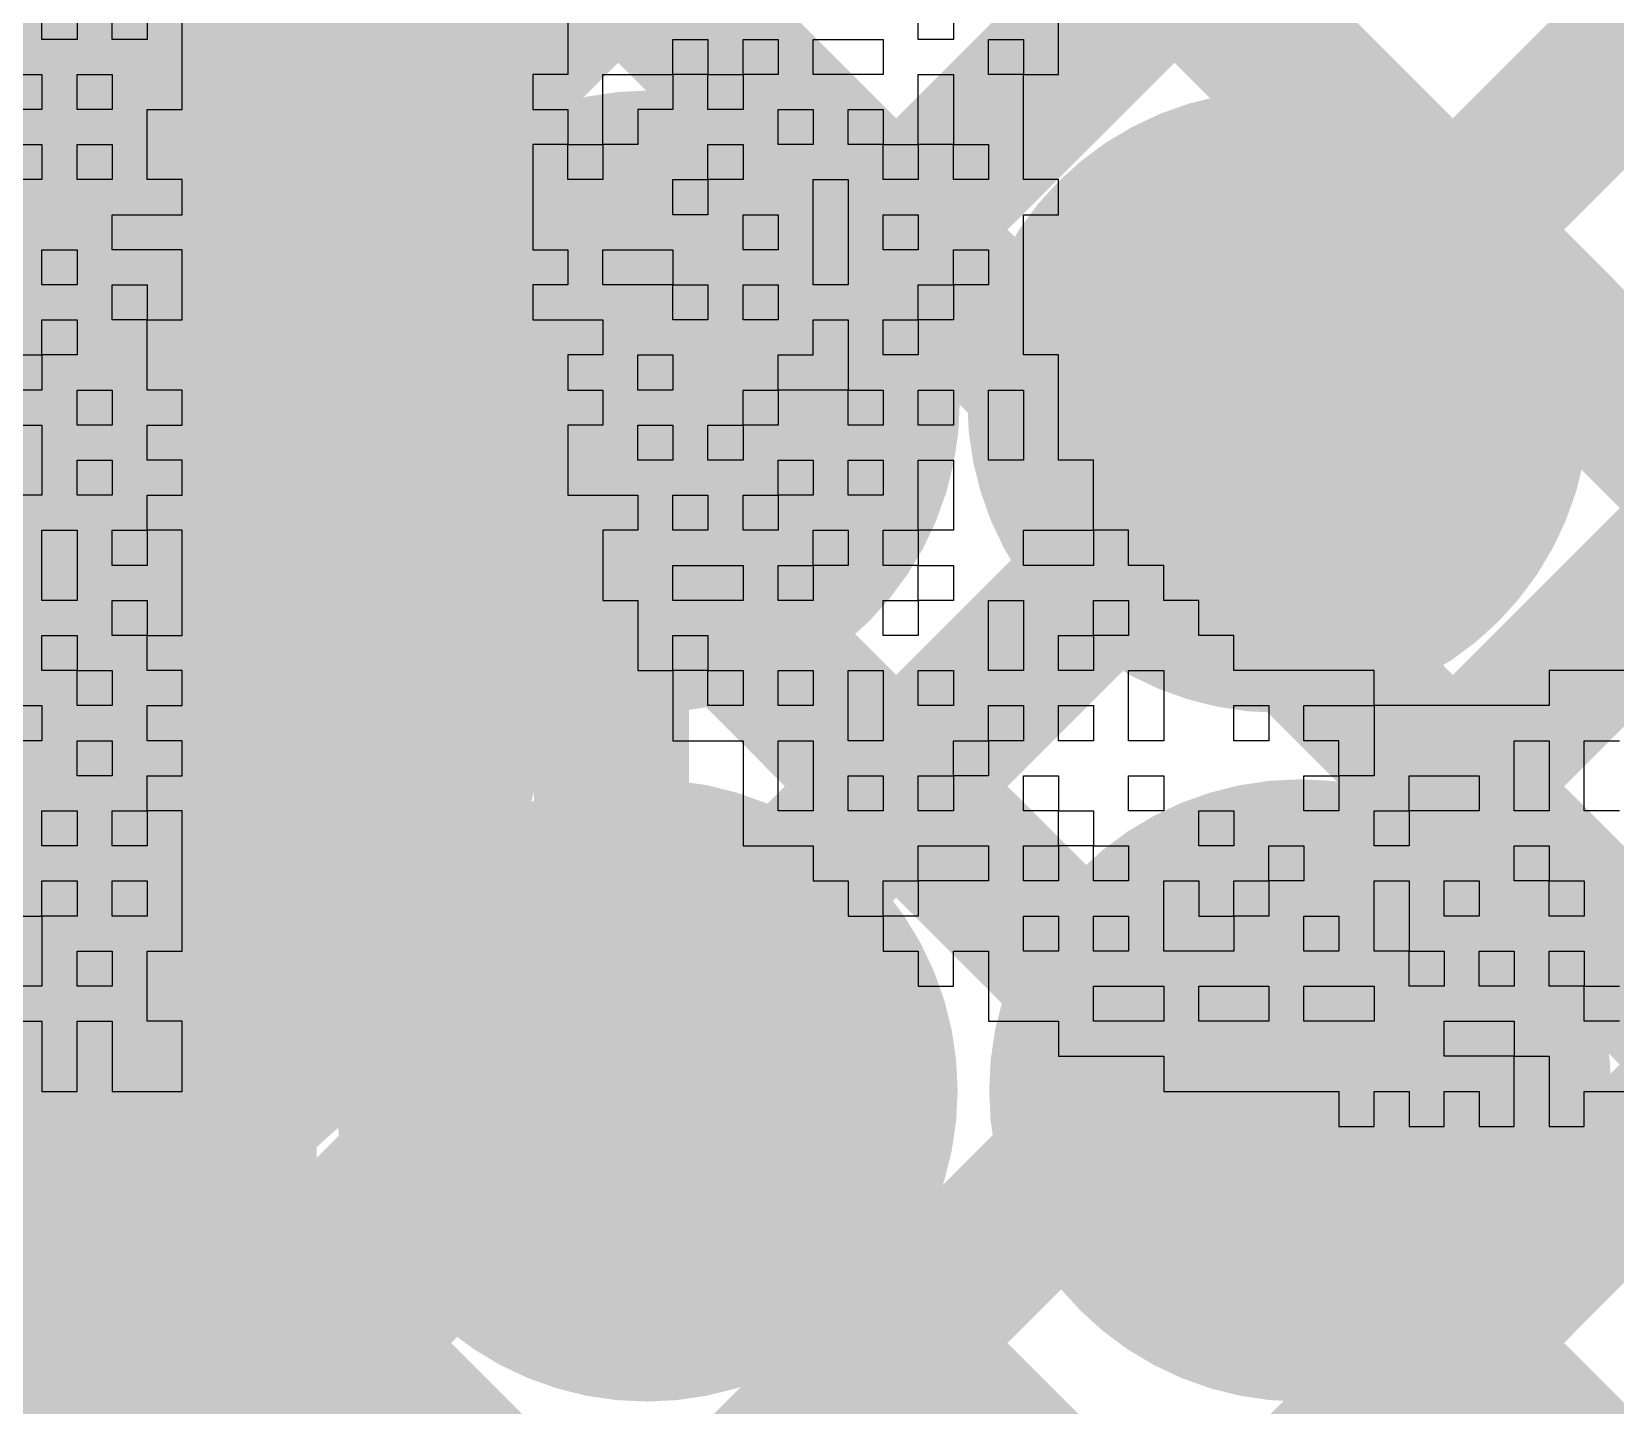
# Model space of a CAD drawing. Header units: millimetres. Extents: x 3.06 to 5.82, y 1.29 to 3.84.
# Drawn here: x 4.7785 to 4.859, y 2.302 to 2.3718 of the extents above; entities that cross this region are included whole.
import ezdxf

# ---------------------------------------------------------------- set-up
doc = ezdxf.new("R2010")
doc.units = ezdxf.units.MM
doc.header["$MEASUREMENT"] = 0
for name, color, linetype in [('BottomLayer', 5, 'Continuous'), ('BottomOverlay', 54, 'Continuous'), ('BottomSolder', 6, 'Continuous'), ('MultiLayer', 9, 'Continuous'), ('TopLayer', 1, 'Continuous'), ('TopOverlay', 2, 'Continuous'), ('TopPaste', 8, 'Continuous'), ('TopSolder', 216, 'Continuous'), ('ViaHoleLayer', 16, 'Continuous')]:
    doc.layers.add(name, color=color, linetype=linetype)

# ---------------------------------------------------------------- blocks, each defined once
blk = doc.blocks.new('TEST_POINT_93')
at = {"layer": 'TopLayer', "const_width": 0.03}
blk.add_lwpolyline([(-0.015, 0, 1), (0.015, 0, 1)], format="xyb", close=True, dxfattribs=at)
at = {"layer": 'TopOverlay', "const_width": 0.007874}
for points in [[(0.017, 0.037), (0.037, 0.017)], [(0.037, -0.017), (0.037, 0.017)], [(0.017, -0.037), (0.037, -0.017)], [(-0.017, -0.037), (0.017, -0.037)], [(-0.017, -0.037), (0.017, -0.037)]]:
    blk.add_lwpolyline(points, dxfattribs=at)
at = {"layer": 'TopOverlay', "const_width": 0.003937}
for points in [[(0.035032, 0.017, 1), (0.038969, 0.017, 1)], [(0.035032, 0.017, 1), (0.038969, 0.017, 1)], [(0.035032, -0.017, 1), (0.038969, -0.017, 1)], [(0.035032, -0.017, 1), (0.038969, -0.017, 1)], [(0.015031, -0.037, 1), (0.018968, -0.037, 1)], [(0.015031, -0.037, 1), (0.018968, -0.037, 1)], [(0.015031, -0.037, 1), (0.018968, -0.037, 1)]]:
    blk.add_lwpolyline(points, format="xyb", close=True, dxfattribs=at)
at = {"layer": 'TopPaste', "const_width": 0.03}
blk.add_lwpolyline([(-0.015, 0, 1), (0.015, 0, 1)], format="xyb", close=True, dxfattribs=at)
at = {"layer": 'TopSolder', "const_width": 0.034}
blk.add_lwpolyline([(-0.017, 0, 1), (0.017, 0, 1)], format="xyb", close=True, dxfattribs=at)

msp = doc.modelspace()

# ---------------------------------------------------------------- linework, layer by layer
at = {"layer": 'BottomLayer', "const_width": 0.008}
for points in [[(4.789, 2.356552), (5.248, 2.815552)], [(4.789, 2.328268), (5.248, 2.787268)], [(4.789, 2.299983), (5.271403, 2.782386)], [(4.789, 2.271699), (5.263434, 2.746133)], [(4.789, 2.243415), (5.27927, 2.733685)], [(4.789, 2.071), (4.789, 2.726)], [(4.789, 2.423489), (5.224489, 1.988)], [(4.789, 2.395205), (5.210205, 1.974)], [(4.789, 2.366921), (5.187836, 1.968085)], [(4.789, 2.338639), (5.175313, 1.952326)], [(4.789, 2.310355), (5.199879, 1.899476)]]:
    msp.add_lwpolyline(points, dxfattribs=at)
at = {"layer": 'BottomLayer'}
for points, const_width in [([(4.787, 2.366921, 1), (4.791, 2.366921, 1)], 0.004), ([(4.803983, 2.353, 1), (4.815794, 2.353, 1)], 0.011811), ([(4.835983, 2.353, 1), (4.847794, 2.353, 1)], 0.011811), ([(4.787, 2.356552, 1), (4.791, 2.356552, 1)], 0.004), ([(4.787, 2.338639, 1), (4.791, 2.338639, 1)], 0.004), ([(4.787, 2.328268, 1), (4.791, 2.328268, 1)], 0.004), ([(4.803872, 2.318, 1), (4.815683, 2.318, 1)], 0.011811), ([(4.837095, 2.318, 1), (4.848905, 2.318, 1)], 0.011811), ([(4.787, 2.310355, 1), (4.791, 2.310355, 1)], 0.004), ([(4.787, 2.299983, 1), (4.791, 2.299983, 1)], 0.004)]:
    msp.add_lwpolyline(points, format="xyb", close=True, dxfattribs=dict(at, const_width=const_width))
at = {"layer": 'BottomOverlay'}
for p, q in [((4.779045, 2.371405), (4.779045, 2.373186)), ((4.780827, 2.373186), (4.780827, 2.371405)), ((4.782608, 2.371405), (4.782608, 2.373186)), ((4.78439, 2.373186), (4.78439, 2.371405)), ((4.786172, 2.371405), (4.786172, 2.373186)), ((4.805771, 2.373186), (4.805771, 2.371405)), ((4.823588, 2.371405), (4.823588, 2.373186)), ((4.82537, 2.373186), (4.82537, 2.371405)), ((4.830715, 2.371405), (4.830715, 2.373186)), ((4.780827, 2.371405), (4.779045, 2.371405)), ((4.78439, 2.371405), (4.782608, 2.371405)), ((4.786172, 2.369623), (4.786172, 2.371405)), ((4.805771, 2.371405), (4.805771, 2.369623)), ((4.811116, 2.369623), (4.811116, 2.371405)), ((4.811116, 2.371405), (4.812898, 2.371405)), ((4.812898, 2.371405), (4.812898, 2.369623)), ((4.81468, 2.369623), (4.81468, 2.371405)), ((4.81468, 2.371405), (4.816461, 2.371405)), ((4.816461, 2.371405), (4.816461, 2.369623)), ((4.818243, 2.369623), (4.818243, 2.371405)), ((4.818243, 2.371405), (4.821807, 2.371405)), ((4.821807, 2.371405), (4.821807, 2.369623)), ((4.82537, 2.371405), (4.823588, 2.371405)), ((4.827152, 2.369623), (4.827152, 2.371405)), ((4.827152, 2.371405), (4.828933, 2.371405)), ((4.828933, 2.371405), (4.828933, 2.369623)), ((4.830715, 2.369623), (4.830715, 2.371405)), ((4.775482, 2.369623), (4.779045, 2.369623)), ((4.779045, 2.369623), (4.779045, 2.367841)), ((4.780827, 2.367841), (4.780827, 2.369623)), ((4.780827, 2.369623), (4.782608, 2.369623)), ((4.782608, 2.369623), (4.782608, 2.367841)), ((4.786172, 2.367841), (4.786172, 2.369623)), ((4.805771, 2.369623), (4.803989, 2.369623)), ((4.803989, 2.369623), (4.803989, 2.367841)), ((4.807553, 2.367841), (4.807553, 2.369623)), ((4.807553, 2.369623), (4.811116, 2.369623)), ((4.812898, 2.369623), (4.811116, 2.369623)), ((4.811116, 2.369623), (4.811116, 2.367841)), ((4.812898, 2.367841), (4.812898, 2.369623)), ((4.812898, 2.369623), (4.81468, 2.369623)), ((4.816461, 2.369623), (4.81468, 2.369623)), ((4.81468, 2.369623), (4.81468, 2.367841)), ((4.821807, 2.369623), (4.818243, 2.369623)), ((4.823588, 2.367841), (4.823588, 2.369623)), ((4.823588, 2.369623), (4.82537, 2.369623)), ((4.82537, 2.369623), (4.82537, 2.367841)), ((4.828933, 2.369623), (4.827152, 2.369623)), ((4.828933, 2.367841), (4.828933, 2.369623)), ((4.828933, 2.369623), (4.830715, 2.369623)), ((4.779045, 2.367841), (4.775482, 2.367841)), ((4.782608, 2.367841), (4.780827, 2.367841)), ((4.78439, 2.366059), (4.78439, 2.367841)), ((4.78439, 2.367841), (4.786172, 2.367841)), ((4.803989, 2.367841), (4.805771, 2.367841)), ((4.805771, 2.367841), (4.805771, 2.366059)), ((4.807553, 2.366059), (4.807553, 2.367841)), ((4.811116, 2.367841), (4.809334, 2.367841)), ((4.809334, 2.367841), (4.809334, 2.366059)), ((4.81468, 2.367841), (4.812898, 2.367841)), ((4.816461, 2.366059), (4.816461, 2.367841)), ((4.816461, 2.367841), (4.818243, 2.367841)), ((4.818243, 2.367841), (4.818243, 2.366059)), ((4.820025, 2.366059), (4.820025, 2.367841)), ((4.820025, 2.367841), (4.821807, 2.367841)), ((4.821807, 2.367841), (4.821807, 2.366059)), ((4.823588, 2.366059), (4.823588, 2.367841)), ((4.82537, 2.367841), (4.82537, 2.366059)), ((4.828933, 2.366059), (4.828933, 2.367841)), ((4.775482, 2.366059), (4.779045, 2.366059)), ((4.779045, 2.366059), (4.779045, 2.364278)), ((4.780827, 2.364278), (4.780827, 2.366059)), ((4.780827, 2.366059), (4.782608, 2.366059)), ((4.782608, 2.366059), (4.782608, 2.364278)), ((4.78439, 2.364278), (4.78439, 2.366059)), ((4.805771, 2.366059), (4.803989, 2.366059)), ((4.803989, 2.366059), (4.803989, 2.364278)), ((4.805771, 2.364278), (4.805771, 2.366059)), ((4.805771, 2.366059), (4.807553, 2.366059)), ((4.809334, 2.366059), (4.807553, 2.366059)), ((4.807553, 2.366059), (4.807553, 2.364278)), ((4.812898, 2.364278), (4.812898, 2.366059)), ((4.812898, 2.366059), (4.81468, 2.366059)), ((4.81468, 2.366059), (4.81468, 2.364278)), ((4.818243, 2.366059), (4.816461, 2.366059)), ((4.821807, 2.366059), (4.820025, 2.366059)), ((4.821807, 2.364278), (4.821807, 2.366059)), ((4.821807, 2.366059), (4.823588, 2.366059)), ((4.82537, 2.366059), (4.823588, 2.366059)), ((4.823588, 2.366059), (4.823588, 2.364278)), ((4.82537, 2.364278), (4.82537, 2.366059)), ((4.82537, 2.366059), (4.827152, 2.366059)), ((4.827152, 2.366059), (4.827152, 2.364278)), ((4.828933, 2.364278), (4.828933, 2.366059)), ((4.779045, 2.364278), (4.775482, 2.364278)), ((4.782608, 2.364278), (4.780827, 2.364278)), ((4.786172, 2.364278), (4.78439, 2.364278)), ((4.786172, 2.362496), (4.786172, 2.364278)), ((4.803989, 2.364278), (4.803989, 2.362496)), ((4.807553, 2.364278), (4.805771, 2.364278)), ((4.811116, 2.362496), (4.811116, 2.364278)), ((4.811116, 2.364278), (4.812898, 2.364278)), ((4.81468, 2.364278), (4.812898, 2.364278)), ((4.812898, 2.364278), (4.812898, 2.362496)), ((4.818243, 2.362496), (4.818243, 2.364278)), ((4.818243, 2.364278), (4.820025, 2.364278)), ((4.820025, 2.364278), (4.820025, 2.362496)), ((4.823588, 2.364278), (4.821807, 2.364278)), ((4.827152, 2.364278), (4.82537, 2.364278)), ((4.830715, 2.364278), (4.828933, 2.364278)), ((4.830715, 2.362496), (4.830715, 2.364278)), ((4.782608, 2.360714), (4.782608, 2.362496)), ((4.782608, 2.362496), (4.786172, 2.362496)), ((4.803989, 2.362496), (4.803989, 2.360714)), ((4.812898, 2.362496), (4.811116, 2.362496)), ((4.81468, 2.360714), (4.81468, 2.362496)), ((4.81468, 2.362496), (4.816461, 2.362496)), ((4.816461, 2.362496), (4.816461, 2.360714)), ((4.818243, 2.360714), (4.818243, 2.362496)), ((4.820025, 2.362496), (4.820025, 2.360714)), ((4.821807, 2.360714), (4.821807, 2.362496)), ((4.821807, 2.362496), (4.823588, 2.362496)), ((4.823588, 2.362496), (4.823588, 2.360714)), ((4.828933, 2.360714), (4.828933, 2.362496)), ((4.828933, 2.362496), (4.830715, 2.362496)), ((4.779045, 2.358932), (4.779045, 2.360714)), ((4.779045, 2.360714), (4.780827, 2.360714)), ((4.780827, 2.360714), (4.780827, 2.358932)), ((4.786172, 2.360714), (4.782608, 2.360714)), ((4.786172, 2.358932), (4.786172, 2.360714)), ((4.803989, 2.360714), (4.805771, 2.360714)), ((4.805771, 2.360714), (4.805771, 2.358932)), ((4.807553, 2.358932), (4.807553, 2.360714)), ((4.807553, 2.360714), (4.811116, 2.360714)), ((4.811116, 2.360714), (4.811116, 2.358932)), ((4.816461, 2.360714), (4.81468, 2.360714)), ((4.818243, 2.358932), (4.818243, 2.360714)), ((4.820025, 2.360714), (4.820025, 2.358932)), ((4.823588, 2.360714), (4.821807, 2.360714)), ((4.82537, 2.358932), (4.82537, 2.360714)), ((4.82537, 2.360714), (4.827152, 2.360714)), ((4.827152, 2.360714), (4.827152, 2.358932)), ((4.828933, 2.358932), (4.828933, 2.360714)), ((4.780827, 2.358932), (4.779045, 2.358932)), ((4.782608, 2.357151), (4.782608, 2.358932)), ((4.782608, 2.358932), (4.78439, 2.358932)), ((4.78439, 2.358932), (4.78439, 2.357151)), ((4.786172, 2.357151), (4.786172, 2.358932)), ((4.805771, 2.358932), (4.803989, 2.358932)), ((4.803989, 2.358932), (4.803989, 2.357151)), ((4.811116, 2.358932), (4.807553, 2.358932)), ((4.811116, 2.357151), (4.811116, 2.358932)), ((4.811116, 2.358932), (4.812898, 2.358932)), ((4.812898, 2.358932), (4.812898, 2.357151)), ((4.81468, 2.357151), (4.81468, 2.358932)), ((4.81468, 2.358932), (4.816461, 2.358932)), ((4.816461, 2.358932), (4.816461, 2.357151)), ((4.820025, 2.358932), (4.818243, 2.358932)), ((4.823588, 2.357151), (4.823588, 2.358932)), ((4.823588, 2.358932), (4.82537, 2.358932)), ((4.827152, 2.358932), (4.82537, 2.358932)), ((4.82537, 2.358932), (4.82537, 2.357151)), ((4.828933, 2.357151), (4.828933, 2.358932)), ((4.779045, 2.355369), (4.779045, 2.357151)), ((4.779045, 2.357151), (4.780827, 2.357151)), ((4.780827, 2.357151), (4.780827, 2.355369)), ((4.78439, 2.357151), (4.782608, 2.357151)), ((4.78439, 2.355369), (4.78439, 2.357151)), ((4.78439, 2.357151), (4.786172, 2.357151)), ((4.803989, 2.357151), (4.807553, 2.357151)), ((4.807553, 2.357151), (4.807553, 2.355369)), ((4.812898, 2.357151), (4.811116, 2.357151)), ((4.816461, 2.357151), (4.81468, 2.357151)), ((4.818243, 2.355369), (4.818243, 2.357151)), ((4.818243, 2.357151), (4.820025, 2.357151)), ((4.820025, 2.357151), (4.820025, 2.355369)), ((4.821807, 2.355369), (4.821807, 2.357151)), ((4.821807, 2.357151), (4.823588, 2.357151)), ((4.82537, 2.357151), (4.823588, 2.357151)), ((4.823588, 2.357151), (4.823588, 2.355369)), ((4.828933, 2.355369), (4.828933, 2.357151)), ((4.777263, 2.355369), (4.779045, 2.355369)), ((4.780827, 2.355369), (4.779045, 2.355369)), ((4.779045, 2.355369), (4.779045, 2.353587)), ((4.78439, 2.353587), (4.78439, 2.355369)), ((4.807553, 2.355369), (4.805771, 2.355369)), ((4.805771, 2.355369), (4.805771, 2.353587)), ((4.809334, 2.353587), (4.809334, 2.355369)), ((4.809334, 2.355369), (4.811116, 2.355369)), ((4.811116, 2.355369), (4.811116, 2.353587)), ((4.816461, 2.353587), (4.816461, 2.355369)), ((4.816461, 2.355369), (4.818243, 2.355369)), ((4.820025, 2.355369), (4.820025, 2.353587)), ((4.823588, 2.355369), (4.821807, 2.355369)), ((4.830715, 2.355369), (4.828933, 2.355369)), ((4.830715, 2.353587), (4.830715, 2.355369)), ((4.779045, 2.353587), (4.777263, 2.353587)), ((4.780827, 2.351805), (4.780827, 2.353587)), ((4.780827, 2.353587), (4.782608, 2.353587)), ((4.782608, 2.353587), (4.782608, 2.351805)), ((4.786172, 2.353587), (4.78439, 2.353587)), ((4.786172, 2.351805), (4.786172, 2.353587)), ((4.805771, 2.353587), (4.807553, 2.353587)), ((4.807553, 2.353587), (4.807553, 2.351805)), ((4.811116, 2.353587), (4.809334, 2.353587)), ((4.81468, 2.351805), (4.81468, 2.353587)), ((4.81468, 2.353587), (4.816461, 2.353587)), ((4.820025, 2.353587), (4.816461, 2.353587)), ((4.816461, 2.353587), (4.816461, 2.351805)), ((4.820025, 2.351805), (4.820025, 2.353587)), ((4.820025, 2.353587), (4.821807, 2.353587)), ((4.821807, 2.353587), (4.821807, 2.351805)), ((4.823588, 2.351805), (4.823588, 2.353587)), ((4.823588, 2.353587), (4.82537, 2.353587)), ((4.82537, 2.353587), (4.82537, 2.351805)), ((4.827152, 2.351805), (4.827152, 2.353587)), ((4.827152, 2.353587), (4.828933, 2.353587)), ((4.828933, 2.353587), (4.828933, 2.351805)), ((4.830715, 2.351805), (4.830715, 2.353587)), ((4.777263, 2.351805), (4.779045, 2.351805)), ((4.779045, 2.351805), (4.779045, 2.350024)), ((4.782608, 2.351805), (4.780827, 2.351805)), ((4.78439, 2.350024), (4.78439, 2.351805)), ((4.78439, 2.351805), (4.786172, 2.351805)), ((4.807553, 2.351805), (4.805771, 2.351805)), ((4.805771, 2.351805), (4.805771, 2.350024)), ((4.809334, 2.350024), (4.809334, 2.351805)), ((4.809334, 2.351805), (4.811116, 2.351805)), ((4.811116, 2.351805), (4.811116, 2.350024)), ((4.812898, 2.350024), (4.812898, 2.351805)), ((4.812898, 2.351805), (4.81468, 2.351805)), ((4.816461, 2.351805), (4.81468, 2.351805)), ((4.81468, 2.351805), (4.81468, 2.350024)), ((4.821807, 2.351805), (4.820025, 2.351805)), ((4.82537, 2.351805), (4.823588, 2.351805)), ((4.827152, 2.350024), (4.827152, 2.351805)), ((4.828933, 2.351805), (4.828933, 2.350024)), ((4.830715, 2.350024), (4.830715, 2.351805)), ((4.779045, 2.350024), (4.779045, 2.348242)), ((4.780827, 2.348242), (4.780827, 2.350024)), ((4.780827, 2.350024), (4.782608, 2.350024)), ((4.782608, 2.350024), (4.782608, 2.348242)), ((4.786172, 2.350024), (4.78439, 2.350024)), ((4.786172, 2.348242), (4.786172, 2.350024)), ((4.805771, 2.350024), (4.805771, 2.348242)), ((4.811116, 2.350024), (4.809334, 2.350024)), ((4.81468, 2.350024), (4.812898, 2.350024)), ((4.816461, 2.348242), (4.816461, 2.350024)), ((4.816461, 2.350024), (4.818243, 2.350024)), ((4.818243, 2.350024), (4.818243, 2.348242)), ((4.820025, 2.348242), (4.820025, 2.350024)), ((4.820025, 2.350024), (4.821807, 2.350024)), ((4.821807, 2.350024), (4.821807, 2.348242)), ((4.823588, 2.348242), (4.823588, 2.350024)), ((4.823588, 2.350024), (4.82537, 2.350024)), ((4.82537, 2.350024), (4.82537, 2.348242)), ((4.828933, 2.350024), (4.827152, 2.350024)), ((4.832497, 2.350024), (4.830715, 2.350024)), ((4.832497, 2.348242), (4.832497, 2.350024)), ((4.779045, 2.348242), (4.777263, 2.348242)), ((4.782608, 2.348242), (4.780827, 2.348242)), ((4.78439, 2.34646), (4.78439, 2.348242)), ((4.78439, 2.348242), (4.786172, 2.348242)), ((4.805771, 2.348242), (4.809334, 2.348242)), ((4.809334, 2.348242), (4.809334, 2.34646)), ((4.811116, 2.34646), (4.811116, 2.348242)), ((4.811116, 2.348242), (4.812898, 2.348242)), ((4.812898, 2.348242), (4.812898, 2.34646)), ((4.81468, 2.34646), (4.81468, 2.348242)), ((4.81468, 2.348242), (4.816461, 2.348242)), ((4.818243, 2.348242), (4.816461, 2.348242)), ((4.816461, 2.348242), (4.816461, 2.34646)), ((4.821807, 2.348242), (4.820025, 2.348242)), ((4.823588, 2.34646), (4.823588, 2.348242)), ((4.82537, 2.348242), (4.82537, 2.34646)), ((4.832497, 2.34646), (4.832497, 2.348242)), ((4.779045, 2.344679), (4.779045, 2.34646)), ((4.779045, 2.34646), (4.780827, 2.34646)), ((4.780827, 2.34646), (4.780827, 2.344679)), ((4.782608, 2.344679), (4.782608, 2.34646)), ((4.782608, 2.34646), (4.78439, 2.34646)), ((4.786172, 2.34646), (4.78439, 2.34646)), ((4.78439, 2.34646), (4.78439, 2.344679)), ((4.786172, 2.344679), (4.786172, 2.34646)), ((4.809334, 2.34646), (4.807553, 2.34646)), ((4.807553, 2.34646), (4.807553, 2.344679)), ((4.812898, 2.34646), (4.811116, 2.34646)), ((4.816461, 2.34646), (4.81468, 2.34646)), ((4.818243, 2.344679), (4.818243, 2.34646)), ((4.818243, 2.34646), (4.820025, 2.34646)), ((4.820025, 2.34646), (4.820025, 2.344679)), ((4.821807, 2.344679), (4.821807, 2.34646)), ((4.821807, 2.34646), (4.823588, 2.34646)), ((4.82537, 2.34646), (4.823588, 2.34646)), ((4.823588, 2.34646), (4.823588, 2.344679)), ((4.828933, 2.344679), (4.828933, 2.34646)), ((4.828933, 2.34646), (4.832497, 2.34646)), ((4.834279, 2.34646), (4.832497, 2.34646)), ((4.832497, 2.34646), (4.832497, 2.344679)), ((4.834279, 2.344679), (4.834279, 2.34646)), ((4.779045, 2.342897), (4.779045, 2.344679)), ((4.780827, 2.344679), (4.780827, 2.342897)), ((4.78439, 2.344679), (4.782608, 2.344679)), ((4.786172, 2.342897), (4.786172, 2.344679)), ((4.807553, 2.344679), (4.807553, 2.342897)), ((4.811116, 2.342897), (4.811116, 2.344679)), ((4.811116, 2.344679), (4.81468, 2.344679)), ((4.81468, 2.344679), (4.81468, 2.342897)), ((4.816461, 2.342897), (4.816461, 2.344679)), ((4.816461, 2.344679), (4.818243, 2.344679)), ((4.820025, 2.344679), (4.818243, 2.344679)), ((4.818243, 2.344679), (4.818243, 2.342897)), ((4.823588, 2.344679), (4.821807, 2.344679)), ((4.823588, 2.342897), (4.823588, 2.344679)), ((4.823588, 2.344679), (4.82537, 2.344679)), ((4.82537, 2.344679), (4.82537, 2.342897)), ((4.832497, 2.344679), (4.828933, 2.344679)), ((4.83606, 2.344679), (4.834279, 2.344679)), ((4.83606, 2.342897), (4.83606, 2.344679)), ((4.780827, 2.342897), (4.779045, 2.342897)), ((4.782608, 2.341115), (4.782608, 2.342897)), ((4.782608, 2.342897), (4.78439, 2.342897)), ((4.78439, 2.342897), (4.78439, 2.341115)), ((4.786172, 2.341115), (4.786172, 2.342897)), ((4.807553, 2.342897), (4.809334, 2.342897)), ((4.809334, 2.342897), (4.809334, 2.341115)), ((4.81468, 2.342897), (4.811116, 2.342897)), ((4.818243, 2.342897), (4.816461, 2.342897)), ((4.821807, 2.341115), (4.821807, 2.342897)), ((4.821807, 2.342897), (4.823588, 2.342897)), ((4.82537, 2.342897), (4.823588, 2.342897)), ((4.823588, 2.342897), (4.823588, 2.341115)), ((4.827152, 2.341115), (4.827152, 2.342897)), ((4.827152, 2.342897), (4.828933, 2.342897)), ((4.828933, 2.342897), (4.828933, 2.341115)), ((4.832497, 2.341115), (4.832497, 2.342897)), ((4.832497, 2.342897), (4.834279, 2.342897)), ((4.834279, 2.342897), (4.834279, 2.341115)), ((4.837842, 2.342897), (4.83606, 2.342897)), ((4.837842, 2.341115), (4.837842, 2.342897)), ((4.779045, 2.339333), (4.779045, 2.341115)), ((4.779045, 2.341115), (4.780827, 2.341115)), ((4.780827, 2.341115), (4.780827, 2.339333)), ((4.78439, 2.341115), (4.782608, 2.341115)), ((4.78439, 2.339333), (4.78439, 2.341115)), ((4.78439, 2.341115), (4.786172, 2.341115)), ((4.809334, 2.341115), (4.809334, 2.339333)), ((4.811116, 2.339333), (4.811116, 2.341115)), ((4.811116, 2.341115), (4.812898, 2.341115)), ((4.812898, 2.341115), (4.812898, 2.339333)), ((4.823588, 2.341115), (4.821807, 2.341115)), ((4.827152, 2.339333), (4.827152, 2.341115)), ((4.828933, 2.341115), (4.828933, 2.339333)), ((4.830715, 2.339333), (4.830715, 2.341115)), ((4.830715, 2.341115), (4.832497, 2.341115)), ((4.834279, 2.341115), (4.832497, 2.341115)), ((4.832497, 2.341115), (4.832497, 2.339333)), ((4.839624, 2.341115), (4.837842, 2.341115)), ((4.839624, 2.339333), (4.839624, 2.341115)), ((4.780827, 2.339333), (4.779045, 2.339333)), ((4.780827, 2.337552), (4.780827, 2.339333)), ((4.780827, 2.339333), (4.782608, 2.339333)), ((4.782608, 2.339333), (4.782608, 2.337552)), ((4.786172, 2.339333), (4.78439, 2.339333)), ((4.786172, 2.337552), (4.786172, 2.339333)), ((4.809334, 2.339333), (4.811116, 2.339333)), ((4.812898, 2.339333), (4.811116, 2.339333)), ((4.811116, 2.339333), (4.811116, 2.337552)), ((4.812898, 2.337552), (4.812898, 2.339333)), ((4.812898, 2.339333), (4.81468, 2.339333)), ((4.81468, 2.339333), (4.81468, 2.337552)), ((4.816461, 2.337552), (4.816461, 2.339333)), ((4.816461, 2.339333), (4.818243, 2.339333)), ((4.818243, 2.339333), (4.818243, 2.337552)), ((4.820025, 2.337552), (4.820025, 2.339333)), ((4.820025, 2.339333), (4.821807, 2.339333)), ((4.821807, 2.339333), (4.821807, 2.337552)), ((4.823588, 2.337552), (4.823588, 2.339333)), ((4.823588, 2.339333), (4.82537, 2.339333)), ((4.82537, 2.339333), (4.82537, 2.337552)), ((4.828933, 2.339333), (4.827152, 2.339333)), ((4.832497, 2.339333), (4.830715, 2.339333)), ((4.834279, 2.337552), (4.834279, 2.339333)), ((4.834279, 2.339333), (4.83606, 2.339333)), ((4.83606, 2.339333), (4.83606, 2.337552)), ((4.846751, 2.339333), (4.839624, 2.339333)), ((4.846751, 2.337552), (4.846751, 2.339333)), ((4.862786, 2.339333), (4.855659, 2.339333)), ((4.855659, 2.339333), (4.855659, 2.337552)), ((4.777263, 2.337552), (4.779045, 2.337552)), ((4.779045, 2.337552), (4.779045, 2.33577)), ((4.782608, 2.337552), (4.780827, 2.337552)), ((4.78439, 2.33577), (4.78439, 2.337552)), ((4.78439, 2.337552), (4.786172, 2.337552)), ((4.811116, 2.337552), (4.811116, 2.33577)), ((4.81468, 2.337552), (4.812898, 2.337552)), ((4.818243, 2.337552), (4.816461, 2.337552)), ((4.820025, 2.33577), (4.820025, 2.337552)), ((4.821807, 2.337552), (4.821807, 2.33577)), ((4.82537, 2.337552), (4.823588, 2.337552)), ((4.827152, 2.33577), (4.827152, 2.337552)), ((4.827152, 2.337552), (4.828933, 2.337552)), ((4.828933, 2.337552), (4.828933, 2.33577)), ((4.830715, 2.33577), (4.830715, 2.337552)), ((4.830715, 2.337552), (4.832497, 2.337552)), ((4.832497, 2.337552), (4.832497, 2.33577)), ((4.834279, 2.33577), (4.834279, 2.337552)), ((4.83606, 2.337552), (4.83606, 2.33577)), ((4.839624, 2.33577), (4.839624, 2.337552)), ((4.839624, 2.337552), (4.841406, 2.337552)), ((4.841406, 2.337552), (4.841406, 2.33577)), ((4.843187, 2.33577), (4.843187, 2.337552)), ((4.843187, 2.337552), (4.846751, 2.337552)), ((4.855659, 2.337552), (4.846751, 2.337552)), ((4.846751, 2.337552), (4.846751, 2.33577)), ((4.779045, 2.33577), (4.777263, 2.33577)), ((4.780827, 2.333988), (4.780827, 2.33577)), ((4.780827, 2.33577), (4.782608, 2.33577)), ((4.782608, 2.33577), (4.782608, 2.333988)), ((4.786172, 2.33577), (4.78439, 2.33577)), ((4.786172, 2.333988), (4.786172, 2.33577)), ((4.811116, 2.33577), (4.81468, 2.33577)), ((4.81468, 2.33577), (4.81468, 2.333988)), ((4.816461, 2.333988), (4.816461, 2.33577)), ((4.816461, 2.33577), (4.818243, 2.33577)), ((4.818243, 2.33577), (4.818243, 2.333988)), ((4.821807, 2.33577), (4.820025, 2.33577)), ((4.82537, 2.333988), (4.82537, 2.33577)), ((4.82537, 2.33577), (4.827152, 2.33577)), ((4.828933, 2.33577), (4.827152, 2.33577)), ((4.827152, 2.33577), (4.827152, 2.333988)), ((4.832497, 2.33577), (4.830715, 2.33577)), ((4.83606, 2.33577), (4.834279, 2.33577)), ((4.841406, 2.33577), (4.839624, 2.33577)), ((4.844969, 2.33577), (4.843187, 2.33577)), ((4.844969, 2.333988), (4.844969, 2.33577)), ((4.846751, 2.33577), (4.846751, 2.333988)), ((4.853878, 2.333988), (4.853878, 2.33577)), ((4.853878, 2.33577), (4.855659, 2.33577)), ((4.855659, 2.33577), (4.855659, 2.333988)), ((4.857441, 2.333988), (4.857441, 2.33577)), ((4.857441, 2.33577), (4.859223, 2.33577)), ((4.782608, 2.333988), (4.780827, 2.333988)), ((4.78439, 2.332206), (4.78439, 2.333988)), ((4.78439, 2.333988), (4.786172, 2.333988)), ((4.81468, 2.333988), (4.81468, 2.332206)), ((4.816461, 2.332206), (4.816461, 2.333988)), ((4.818243, 2.333988), (4.818243, 2.332206)), ((4.820025, 2.332206), (4.820025, 2.333988)), ((4.820025, 2.333988), (4.821807, 2.333988)), ((4.821807, 2.333988), (4.821807, 2.332206)), ((4.823588, 2.332206), (4.823588, 2.333988)), ((4.823588, 2.333988), (4.82537, 2.333988)), ((4.827152, 2.333988), (4.82537, 2.333988)), ((4.82537, 2.333988), (4.82537, 2.332206)), ((4.828933, 2.332206), (4.828933, 2.333988)), ((4.828933, 2.333988), (4.830715, 2.333988)), ((4.830715, 2.333988), (4.830715, 2.332206)), ((4.834279, 2.332206), (4.834279, 2.333988)), ((4.834279, 2.333988), (4.83606, 2.333988)), ((4.83606, 2.333988), (4.83606, 2.332206)), ((4.843187, 2.332206), (4.843187, 2.333988)), ((4.843187, 2.333988), (4.844969, 2.333988)), ((4.846751, 2.333988), (4.844969, 2.333988)), ((4.844969, 2.333988), (4.844969, 2.332206)), ((4.848533, 2.332206), (4.848533, 2.333988)), ((4.848533, 2.333988), (4.852096, 2.333988)), ((4.852096, 2.333988), (4.852096, 2.332206)), ((4.853878, 2.332206), (4.853878, 2.333988)), ((4.855659, 2.333988), (4.855659, 2.332206)), ((4.857441, 2.332206), (4.857441, 2.333988)), ((4.779045, 2.330425), (4.779045, 2.332206)), ((4.779045, 2.332206), (4.780827, 2.332206)), ((4.780827, 2.332206), (4.780827, 2.330425)), ((4.782608, 2.330425), (4.782608, 2.332206)), ((4.782608, 2.332206), (4.78439, 2.332206)), ((4.786172, 2.332206), (4.78439, 2.332206)), ((4.78439, 2.332206), (4.78439, 2.330425)), ((4.786172, 2.330425), (4.786172, 2.332206)), ((4.81468, 2.332206), (4.81468, 2.330425)), ((4.818243, 2.332206), (4.816461, 2.332206)), ((4.821807, 2.332206), (4.820025, 2.332206)), ((4.82537, 2.332206), (4.823588, 2.332206)), ((4.830715, 2.332206), (4.828933, 2.332206)), ((4.830715, 2.330425), (4.830715, 2.332206)), ((4.830715, 2.332206), (4.832497, 2.332206)), ((4.832497, 2.332206), (4.832497, 2.330425)), ((4.83606, 2.332206), (4.834279, 2.332206)), ((4.837842, 2.330425), (4.837842, 2.332206)), ((4.837842, 2.332206), (4.839624, 2.332206)), ((4.839624, 2.332206), (4.839624, 2.330425)), ((4.844969, 2.332206), (4.843187, 2.332206)), ((4.846751, 2.330425), (4.846751, 2.332206)), ((4.846751, 2.332206), (4.848533, 2.332206)), ((4.852096, 2.332206), (4.848533, 2.332206)), ((4.848533, 2.332206), (4.848533, 2.330425)), ((4.855659, 2.332206), (4.853878, 2.332206)), ((4.859223, 2.332206), (4.857441, 2.332206)), ((4.780827, 2.330425), (4.779045, 2.330425)), ((4.78439, 2.330425), (4.782608, 2.330425)), ((4.786172, 2.328643), (4.786172, 2.330425)), ((4.81468, 2.330425), (4.818243, 2.330425)), ((4.818243, 2.330425), (4.818243, 2.328643)), ((4.823588, 2.328643), (4.823588, 2.330425)), ((4.823588, 2.330425), (4.827152, 2.330425)), ((4.827152, 2.330425), (4.827152, 2.328643)), ((4.828933, 2.328643), (4.828933, 2.330425)), ((4.828933, 2.330425), (4.830715, 2.330425)), ((4.832497, 2.330425), (4.830715, 2.330425)), ((4.830715, 2.330425), (4.830715, 2.328643)), ((4.832497, 2.328643), (4.832497, 2.330425)), ((4.832497, 2.330425), (4.834279, 2.330425)), ((4.834279, 2.330425), (4.834279, 2.328643)), ((4.839624, 2.330425), (4.837842, 2.330425)), ((4.841406, 2.328643), (4.841406, 2.330425)), ((4.841406, 2.330425), (4.843187, 2.330425)), ((4.843187, 2.330425), (4.843187, 2.328643)), ((4.848533, 2.330425), (4.846751, 2.330425)), ((4.853878, 2.328643), (4.853878, 2.330425)), ((4.853878, 2.330425), (4.855659, 2.330425)), ((4.855659, 2.330425), (4.855659, 2.328643)), ((4.779045, 2.326861), (4.779045, 2.328643)), ((4.779045, 2.328643), (4.780827, 2.328643)), ((4.780827, 2.328643), (4.780827, 2.326861)), ((4.782608, 2.326861), (4.782608, 2.328643)), ((4.782608, 2.328643), (4.78439, 2.328643)), ((4.78439, 2.328643), (4.78439, 2.326861)), ((4.786172, 2.326861), (4.786172, 2.328643)), ((4.818243, 2.328643), (4.820025, 2.328643)), ((4.820025, 2.328643), (4.820025, 2.326861)), ((4.821807, 2.326861), (4.821807, 2.328643)), ((4.821807, 2.328643), (4.823588, 2.328643)), ((4.827152, 2.328643), (4.823588, 2.328643)), ((4.823588, 2.328643), (4.823588, 2.326861)), ((4.830715, 2.328643), (4.828933, 2.328643)), ((4.834279, 2.328643), (4.832497, 2.328643)), ((4.83606, 2.326861), (4.83606, 2.328643)), ((4.83606, 2.328643), (4.837842, 2.328643)), ((4.837842, 2.328643), (4.837842, 2.326861)), ((4.839624, 2.326861), (4.839624, 2.328643)), ((4.839624, 2.328643), (4.841406, 2.328643)), ((4.843187, 2.328643), (4.841406, 2.328643)), ((4.841406, 2.328643), (4.841406, 2.326861)), ((4.846751, 2.326861), (4.846751, 2.328643)), ((4.846751, 2.328643), (4.848533, 2.328643)), ((4.848533, 2.328643), (4.848533, 2.326861)), ((4.850314, 2.326861), (4.850314, 2.328643)), ((4.850314, 2.328643), (4.852096, 2.328643)), ((4.852096, 2.328643), (4.852096, 2.326861)), ((4.855659, 2.328643), (4.853878, 2.328643)), ((4.855659, 2.326861), (4.855659, 2.328643)), ((4.855659, 2.328643), (4.857441, 2.328643)), ((4.857441, 2.328643), (4.857441, 2.326861)), ((4.777263, 2.326861), (4.779045, 2.326861)), ((4.780827, 2.326861), (4.779045, 2.326861)), ((4.779045, 2.326861), (4.779045, 2.32508)), ((4.78439, 2.326861), (4.782608, 2.326861)), ((4.786172, 2.32508), (4.786172, 2.326861)), ((4.820025, 2.326861), (4.821807, 2.326861)), ((4.823588, 2.326861), (4.821807, 2.326861)), ((4.821807, 2.326861), (4.821807, 2.32508)), ((4.828933, 2.32508), (4.828933, 2.326861)), ((4.828933, 2.326861), (4.830715, 2.326861)), ((4.830715, 2.326861), (4.830715, 2.32508)), ((4.832497, 2.32508), (4.832497, 2.326861)), ((4.832497, 2.326861), (4.834279, 2.326861)), ((4.834279, 2.326861), (4.834279, 2.32508)), ((4.83606, 2.32508), (4.83606, 2.326861)), ((4.837842, 2.326861), (4.839624, 2.326861)), ((4.841406, 2.326861), (4.839624, 2.326861)), ((4.839624, 2.326861), (4.839624, 2.32508)), ((4.843187, 2.32508), (4.843187, 2.326861)), ((4.843187, 2.326861), (4.844969, 2.326861)), ((4.844969, 2.326861), (4.844969, 2.32508)), ((4.846751, 2.32508), (4.846751, 2.326861)), ((4.848533, 2.326861), (4.848533, 2.32508)), ((4.852096, 2.326861), (4.850314, 2.326861)), ((4.857441, 2.326861), (4.855659, 2.326861)), ((4.779045, 2.32508), (4.779045, 2.323298)), ((4.780827, 2.323298), (4.780827, 2.32508)), ((4.780827, 2.32508), (4.782608, 2.32508)), ((4.782608, 2.32508), (4.782608, 2.323298)), ((4.78439, 2.323298), (4.78439, 2.32508)), ((4.78439, 2.32508), (4.786172, 2.32508)), ((4.821807, 2.32508), (4.823588, 2.32508)), ((4.823588, 2.32508), (4.823588, 2.323298)), ((4.82537, 2.323298), (4.82537, 2.32508)), ((4.82537, 2.32508), (4.827152, 2.32508)), ((4.827152, 2.32508), (4.827152, 2.323298)), ((4.830715, 2.32508), (4.828933, 2.32508)), ((4.834279, 2.32508), (4.832497, 2.32508)), ((4.839624, 2.32508), (4.83606, 2.32508)), ((4.844969, 2.32508), (4.843187, 2.32508)), ((4.848533, 2.32508), (4.846751, 2.32508)), ((4.848533, 2.323298), (4.848533, 2.32508)), ((4.848533, 2.32508), (4.850314, 2.32508)), ((4.850314, 2.32508), (4.850314, 2.323298)), ((4.852096, 2.323298), (4.852096, 2.32508)), ((4.852096, 2.32508), (4.853878, 2.32508)), ((4.853878, 2.32508), (4.853878, 2.323298)), ((4.855659, 2.323298), (4.855659, 2.32508)), ((4.855659, 2.32508), (4.857441, 2.32508)), ((4.857441, 2.32508), (4.857441, 2.323298)), ((4.779045, 2.323298), (4.777263, 2.323298)), ((4.782608, 2.323298), (4.780827, 2.323298)), ((4.78439, 2.321516), (4.78439, 2.323298)), ((4.823588, 2.323298), (4.82537, 2.323298)), ((4.827152, 2.323298), (4.827152, 2.321516)), ((4.832497, 2.321516), (4.832497, 2.323298)), ((4.832497, 2.323298), (4.83606, 2.323298)), ((4.83606, 2.323298), (4.83606, 2.321516)), ((4.837842, 2.321516), (4.837842, 2.323298)), ((4.837842, 2.323298), (4.841406, 2.323298)), ((4.841406, 2.323298), (4.841406, 2.321516)), ((4.843187, 2.321516), (4.843187, 2.323298)), ((4.843187, 2.323298), (4.846751, 2.323298)), ((4.846751, 2.323298), (4.846751, 2.321516)), ((4.850314, 2.323298), (4.848533, 2.323298)), ((4.853878, 2.323298), (4.852096, 2.323298)), ((4.857441, 2.323298), (4.855659, 2.323298)), ((4.857441, 2.321516), (4.857441, 2.323298)), ((4.857441, 2.323298), (4.859223, 2.323298)), ((4.777263, 2.321516), (4.779045, 2.321516)), ((4.779045, 2.321516), (4.779045, 2.319734)), ((4.780827, 2.319734), (4.780827, 2.321516)), ((4.780827, 2.321516), (4.782608, 2.321516)), ((4.782608, 2.321516), (4.782608, 2.319734)), ((4.786172, 2.321516), (4.78439, 2.321516)), ((4.786172, 2.319734), (4.786172, 2.321516)), ((4.827152, 2.321516), (4.830715, 2.321516)), ((4.830715, 2.321516), (4.830715, 2.319734)), ((4.83606, 2.321516), (4.832497, 2.321516)), ((4.841406, 2.321516), (4.837842, 2.321516)), ((4.846751, 2.321516), (4.843187, 2.321516)), ((4.850314, 2.319734), (4.850314, 2.321516)), ((4.850314, 2.321516), (4.853878, 2.321516)), ((4.853878, 2.321516), (4.853878, 2.319734)), ((4.859223, 2.321516), (4.857441, 2.321516)), ((4.779045, 2.319734), (4.779045, 2.317953)), ((4.780827, 2.317953), (4.780827, 2.319734)), ((4.782608, 2.319734), (4.782608, 2.317953)), ((4.786172, 2.317953), (4.786172, 2.319734)), ((4.830715, 2.319734), (4.83606, 2.319734)), ((4.83606, 2.319734), (4.83606, 2.317953)), ((4.853878, 2.319734), (4.850314, 2.319734)), ((4.853878, 2.317953), (4.853878, 2.319734)), ((4.853878, 2.319734), (4.855659, 2.319734)), ((4.855659, 2.319734), (4.855659, 2.317953)), ((4.779045, 2.317953), (4.780827, 2.317953)), ((4.782608, 2.317953), (4.786172, 2.317953)), ((4.83606, 2.317953), (4.844969, 2.317953)), ((4.844969, 2.317953), (4.844969, 2.316171)), ((4.846751, 2.316171), (4.846751, 2.317953)), ((4.846751, 2.317953), (4.848533, 2.317953)), ((4.848533, 2.317953), (4.848533, 2.316171)), ((4.850314, 2.316171), (4.850314, 2.317953)), ((4.850314, 2.317953), (4.852096, 2.317953)), ((4.852096, 2.317953), (4.852096, 2.316171)), ((4.853878, 2.316171), (4.853878, 2.317953)), ((4.855659, 2.317953), (4.855659, 2.316171)), ((4.857441, 2.316171), (4.857441, 2.317953)), ((4.857441, 2.317953), (4.864568, 2.317953)), ((4.844969, 2.316171), (4.846751, 2.316171)), ((4.848533, 2.316171), (4.850314, 2.316171)), ((4.852096, 2.316171), (4.853878, 2.316171)), ((4.855659, 2.316171), (4.857441, 2.316171))]:
    msp.add_line(p, q, dxfattribs=at)
at = {"layer": 'BottomSolder', "const_width": 0.015811}
for points in [[(4.801983, 2.353, 1), (4.817794, 2.353, 1)], [(4.833983, 2.353, 1), (4.849794, 2.353, 1)], [(4.801872, 2.318, 1), (4.817683, 2.318, 1)], [(4.835095, 2.318, 1), (4.850905, 2.318, 1)]]:
    msp.add_lwpolyline(points, format="xyb", close=True, dxfattribs=at)
at = {"layer": 'MultiLayer', "const_width": 0.011811}
for points in [[(4.803983, 2.353, 1), (4.815794, 2.353, 1)], [(4.835983, 2.353, 1), (4.847794, 2.353, 1)], [(4.803872, 2.318, 1), (4.815683, 2.318, 1)], [(4.837095, 2.318, 1), (4.848905, 2.318, 1)]]:
    msp.add_lwpolyline(points, format="xyb", close=True, dxfattribs=at)
at = {"layer": 'TopLayer'}
for points, const_width in [([(4.485, 2.052552), (4.872448, 2.44)], 0.008), ([(4.485, 2.080836), (4.844164, 2.44)], 0.008), ([(4.485, 2.024268), (4.900732, 2.44)], 0.008), ([(4.519702, 2.030685), (4.929017, 2.44)], 0.008), ([(4.548301, 2.031), (4.957301, 2.44)], 0.008), ([(4.576585, 2.031), (4.985585, 2.44)], 0.008), ([(4.687639, 2.44), (5.03502, 2.092619)], 0.008), ([(4.715921, 2.44), (5.062921, 2.093)], 0.008), ([(4.744205, 2.44), (5.091205, 2.093)], 0.008), ([(4.772489, 2.44), (5.119489, 2.093)], 0.008), ([(4.675471, 2.423884), (5.018328, 2.081027)], 0.008), ([(4.771, 2.162992), (4.771, 2.341)], 0.04)]:
    msp.add_lwpolyline(points, dxfattribs=dict(at, const_width=const_width))
for points, const_width in [([(4.803983, 2.353, 1), (4.815794, 2.353, 1)], 0.011811), ([(4.835983, 2.353, 1), (4.847794, 2.353, 1)], 0.011811), ([(4.761, 2.341, 1), (4.781, 2.341, 1)], 0.02), ([(4.803872, 2.318, 1), (4.815683, 2.318, 1)], 0.011811), ([(4.837095, 2.318, 1), (4.848905, 2.318, 1)], 0.011811)]:
    msp.add_lwpolyline(points, format="xyb", close=True, dxfattribs=dict(at, const_width=const_width))
at = {"layer": 'TopSolder', "const_width": 0.015811}
for points in [[(4.801983, 2.353, 1), (4.817794, 2.353, 1)], [(4.833983, 2.353, 1), (4.849794, 2.353, 1)], [(4.801872, 2.318, 1), (4.817683, 2.318, 1)], [(4.835095, 2.318, 1), (4.850905, 2.318, 1)]]:
    msp.add_lwpolyline(points, format="xyb", close=True, dxfattribs=at)
at = {"layer": 'ViaHoleLayer', "const_width": 0.007874}
for points in [[(4.805952, 2.353, 1), (4.813826, 2.353, 1)], [(4.837952, 2.353, 1), (4.845826, 2.353, 1)], [(4.80584, 2.318, 1), (4.813714, 2.318, 1)], [(4.839063, 2.318, 1), (4.846937, 2.318, 1)]]:
    msp.add_lwpolyline(points, format="xyb", close=True, dxfattribs=at)

# ---------------------------------------------------------------- block references
at = {"rotation": 360}
msp.add_blockref('TEST_POINT_93', (4.771, 2.341), dxfattribs=at)

doc.saveas('drawing.dxf')
